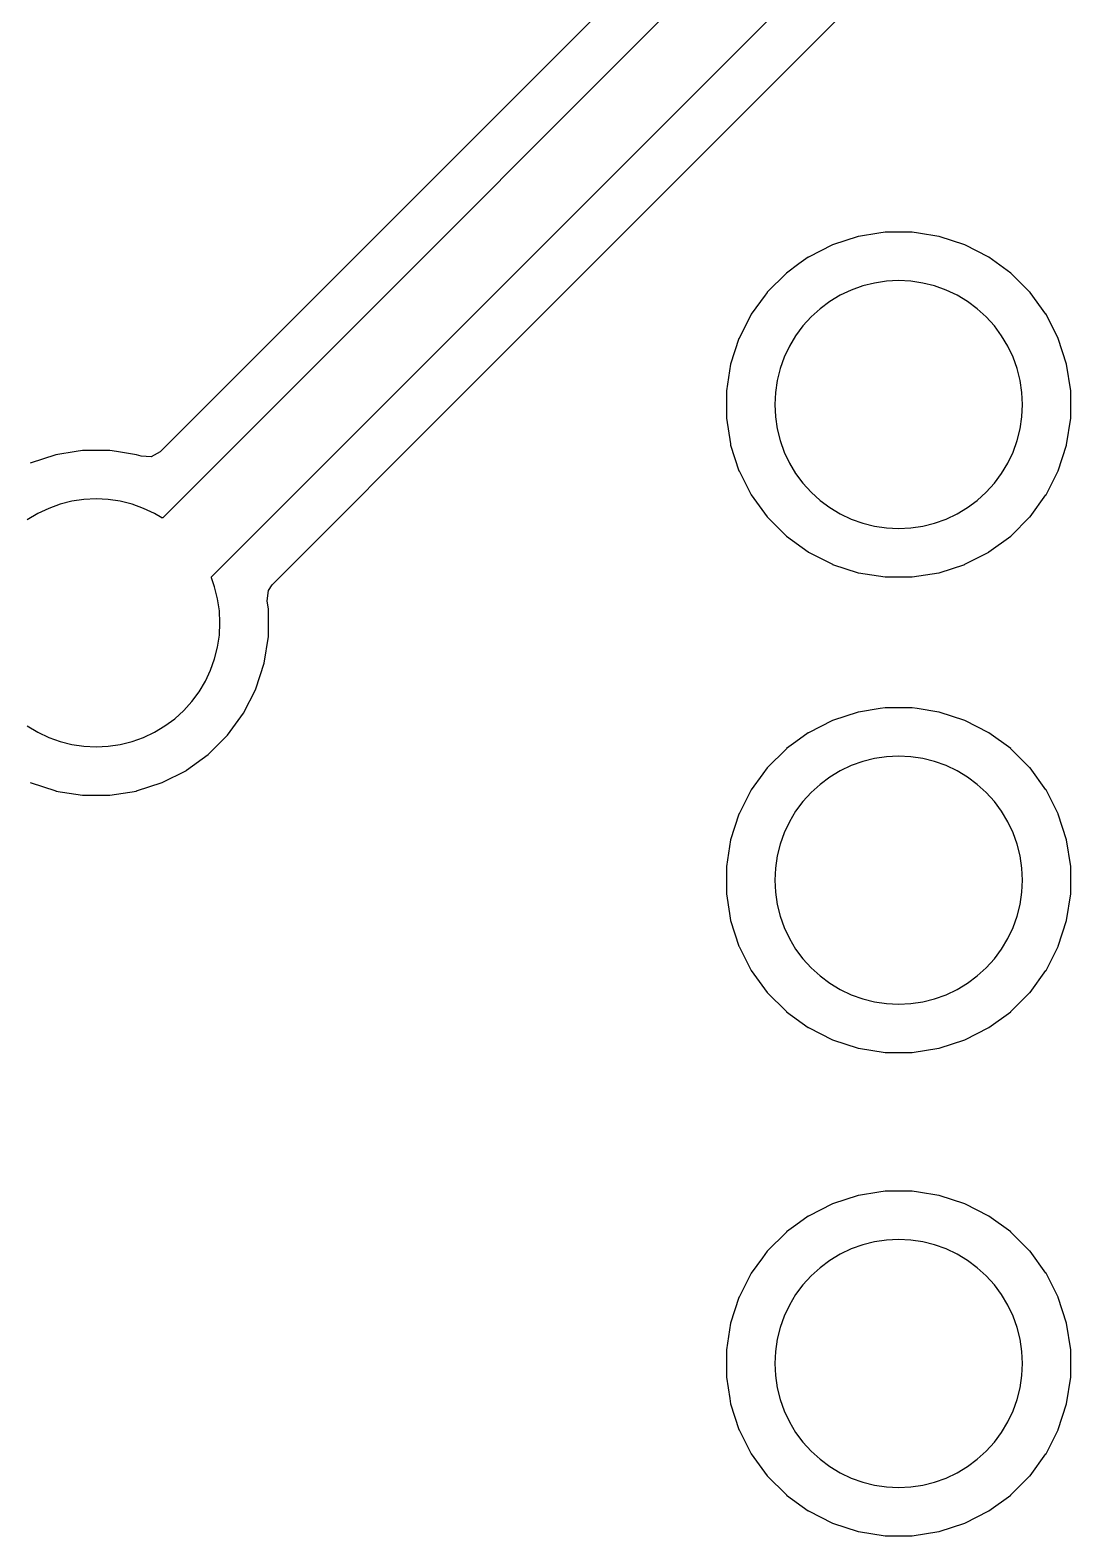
# Model space of a CAD drawing. Header units: metres. Extents: x 92.3 to 181.5, y -134.8 to -50.6.
# Drawn here: x 160.13 to 166.81, y -89.11 to -79.45 of the extents above; entities that cross this region are included whole.
import ezdxf

# ---------------------------------------------------------------- set-up
doc = ezdxf.new("R2010")
doc.units = ezdxf.units.M

msp = doc.modelspace()

# ---------------------------------------------------------------- linework, layer by layer
for points in [[(165.3121, -78.2412), (160.9774, -82.576), (160.9773, -82.5761), (160.9772, -82.5762), (160.9771, -82.5762), (160.977, -82.5763), (160.977, -82.5763), (160.9769, -82.5764), (160.9768, -82.5765), (160.9767, -82.5765), (160.9766, -82.5766), (160.9766, -82.5766), (160.9765, -82.5767), (160.9764, -82.5767), (160.9763, -82.5768), (160.9762, -82.5768), (160.9762, -82.5768), (160.9761, -82.5769), (160.976, -82.5769), (160.9759, -82.577), (160.9758, -82.577), (160.9758, -82.577), (160.9757, -82.5771), (160.9756, -82.5771), (160.9755, -82.5772), (160.9754, -82.5772), (160.9754, -82.5772), (160.9752, -82.5772), (160.9751, -82.5773), (160.975, -82.5773), (160.9749, -82.5773), (160.9749, -82.5773), (160.9748, -82.5774), (160.9747, -82.5774), (160.9745, -82.5774), (160.9744, -82.5774), (160.9744, -82.5774), (160.9743, -82.5774), (160.9742, -82.5774), (160.9741, -82.5774), (160.974, -82.5775), (160.974, -82.5775), (160.9738, -82.5775), (160.9737, -82.5775), (160.9736, -82.5774), (160.9735, -82.5774), (160.9735, -82.5774), (160.9734, -82.5774), (160.9732, -82.5774), (160.9731, -82.5774), (160.973, -82.5774), (160.973, -82.5774), (160.9729, -82.5774), (160.9728, -82.5773), (160.9727, -82.5773), (160.9726, -82.5773), (160.9726, -82.5773), (160.9724, -82.5773), (160.9723, -82.5772), (160.9722, -82.5772), (160.9721, -82.5771), (160.9721, -82.5771), (160.972, -82.5771), (160.9719, -82.5771), (160.9718, -82.577), (160.9717, -82.577), (160.9717, -82.577), (160.9716, -82.5769), (160.9715, -82.5769), (160.9713, -82.5768), (160.9712, -82.5767), (160.9248, -82.5489), (160.8542, -82.5155), (160.7808, -82.4892), (160.7051, -82.4703), (160.6279, -82.4588), (160.55, -82.455), (160.4721, -82.4588), (160.3949, -82.4703), (160.3192, -82.4892), (160.2458, -82.5155), (160.1752, -82.5489), (160.1083, -82.589)], [(164.8367, -78.2777), (160.9619, -82.1525), (160.9025, -82.1849), (160.8399, -82.1818), (160.8092, -82.1718), (160.8092, -82.1718), (160.8091, -82.1718), (160.809, -82.1718), (160.8089, -82.1717), (160.8089, -82.1717), (160.8088, -82.1717), (160.8087, -82.1717), (160.8086, -82.1717), (160.8085, -82.1717), (160.6816, -82.1516), (160.6374, -82.1446), (160.6373, -82.1445), (160.6372, -82.1445), (160.6371, -82.1445), (160.637, -82.1445), (160.637, -82.1445), (160.6369, -82.1445), (160.6368, -82.1445), (160.6367, -82.1445), (160.6366, -82.1445), (160.4634, -82.1445), (160.4633, -82.1445), (160.4632, -82.1445), (160.4631, -82.1445), (160.463, -82.1445), (160.463, -82.1445), (160.4629, -82.1445), (160.4628, -82.1445), (160.4627, -82.1445), (160.4626, -82.1446), (160.4229, -82.1508), (160.2915, -82.1717), (160.2914, -82.1717), (160.2913, -82.1717), (160.2912, -82.1717), (160.2911, -82.1717), (160.2911, -82.1717), (160.291, -82.1718), (160.2909, -82.1718), (160.2909, -82.1718), (160.2908, -82.1718), (160.126, -82.2254)], [(160.2458, -83.9845), (160.3192, -84.0108), (160.3949, -84.0297), (160.4721, -84.0412), (160.55, -84.045), (160.6279, -84.0412), (160.7051, -84.0297), (160.7808, -84.0108), (160.8542, -83.9845), (160.9248, -83.9511), (160.9917, -83.911), (161.0543, -83.8645), (161.1121, -83.8121), (161.1645, -83.7543), (161.211, -83.6917), (161.2511, -83.6248), (161.2845, -83.5542), (161.3108, -83.4808), (161.3297, -83.4051), (161.3412, -83.3279), (161.345, -83.25), (161.3412, -83.1721), (161.3297, -83.0949), (161.3108, -83.0192), (161.2899, -82.9608), (161.2898, -82.9607), (161.2898, -82.9606), (161.2898, -82.9605), (161.2897, -82.9604), (161.2897, -82.9604), (161.2897, -82.9603), (161.2897, -82.9602), (161.2897, -82.96), (161.2896, -82.9599), (161.2896, -82.9599), (161.2896, -82.9598), (161.2896, -82.9597), (161.2896, -82.9596), (161.2896, -82.9595), (161.2896, -82.9595), (161.2896, -82.9593), (161.2896, -82.9592), (161.2896, -82.9591), (161.2896, -82.959), (161.2896, -82.959), (161.2896, -82.9589), (161.2896, -82.9588), (161.2896, -82.9586), (161.2896, -82.9585), (161.2896, -82.9585), (161.2896, -82.9584), (161.2897, -82.9583), (161.2897, -82.9582), (161.2897, -82.9581), (161.2897, -82.9581), (161.2897, -82.9579), (161.2898, -82.9578), (161.2898, -82.9577), (161.2898, -82.9576), (161.2898, -82.9576), (161.2899, -82.9575), (161.2899, -82.9574), (161.2899, -82.9573), (161.29, -82.9572), (161.29, -82.9572), (161.29, -82.9571), (161.2901, -82.957), (161.2901, -82.9568), (161.2902, -82.9567), (161.2902, -82.9567), (161.2903, -82.9566), (161.2903, -82.9565), (161.2904, -82.9564), (161.2904, -82.9563), (161.2904, -82.9563), (161.2905, -82.9562), (161.2906, -82.9561), (161.2907, -82.9561), (161.2907, -82.956), (161.2907, -82.956), (161.2908, -82.9559), (161.2909, -82.9558), (161.291, -82.9557), (161.291, -82.9556), (165.8024, -78.4443)], [(160.126, -84.2746), (160.2908, -84.3282), (160.2908, -84.3282), (160.2909, -84.3282), (160.291, -84.3282), (160.2911, -84.3283), (160.2911, -84.3283), (160.2912, -84.3283), (160.2913, -84.3283), (160.2914, -84.3283), (160.2915, -84.3283), (160.4626, -84.3554), (160.4627, -84.3555), (160.4628, -84.3555), (160.4629, -84.3555), (160.463, -84.3555), (160.463, -84.3555), (160.4631, -84.3555), (160.4632, -84.3555), (160.4633, -84.3555), (160.4634, -84.3555), (160.6366, -84.3555), (160.6367, -84.3555), (160.6368, -84.3555), (160.6369, -84.3555), (160.637, -84.3555), (160.637, -84.3555), (160.6371, -84.3555), (160.6372, -84.3555), (160.6373, -84.3555), (160.6374, -84.3554), (160.8085, -84.3283), (160.8086, -84.3283), (160.8087, -84.3283), (160.8088, -84.3283), (160.8089, -84.3283), (160.8089, -84.3283), (160.809, -84.3282), (160.8091, -84.3282), (160.8092, -84.3282), (160.8092, -84.3282), (160.974, -84.2746), (160.9741, -84.2746), (160.9742, -84.2746), (160.9743, -84.2745), (160.9744, -84.2745), (160.9744, -84.2745), (160.9744, -84.2745), (160.9745, -84.2744), (160.9746, -84.2744), (160.9747, -84.2743), (161.1291, -84.1957), (161.1291, -84.1956), (161.1292, -84.1956), (161.1293, -84.1955), (161.1294, -84.1955), (161.1294, -84.1955), (161.1295, -84.1954), (161.1296, -84.1954), (161.1296, -84.1953), (161.1297, -84.1953), (161.2699, -84.0935), (161.2699, -84.0934), (161.27, -84.0933), (161.2701, -84.0933), (161.2702, -84.0932), (161.2702, -84.0932), (161.2702, -84.0932), (161.2703, -84.0931), (161.2704, -84.093), (161.2705, -84.0929), (161.3929, -83.9705), (161.393, -83.9704), (161.3931, -83.9703), (161.3932, -83.9702), (161.3932, -83.9702), (161.3932, -83.9702), (161.3933, -83.9701), (161.3933, -83.97), (161.3934, -83.9699), (161.3935, -83.9699), (161.4953, -83.8297), (161.4953, -83.8296), (161.4954, -83.8296), (161.4954, -83.8295), (161.4955, -83.8294), (161.4955, -83.8294), (161.4955, -83.8293), (161.4956, -83.8292), (161.4956, -83.8291), (161.4957, -83.8291), (161.5743, -83.6747), (161.5744, -83.6746), (161.5744, -83.6745), (161.5745, -83.6744), (161.5745, -83.6744), (161.5745, -83.6744), (161.5745, -83.6743), (161.5746, -83.6742), (161.5746, -83.6741), (161.5746, -83.674), (161.6282, -83.5092), (161.6282, -83.5092), (161.6282, -83.5091), (161.6282, -83.509), (161.6283, -83.5089), (161.6283, -83.5089), (161.6283, -83.5088), (161.6283, -83.5087), (161.6283, -83.5086), (161.6283, -83.5085), (161.6554, -83.3374), (161.6555, -83.3373), (161.6555, -83.3372), (161.6555, -83.3371), (161.6555, -83.337), (161.6555, -83.337), (161.6555, -83.3369), (161.6555, -83.3368), (161.6555, -83.3367), (161.6555, -83.3366), (161.6555, -83.1634), (161.6555, -83.1633), (161.6555, -83.1632), (161.6555, -83.1631), (161.6555, -83.163), (161.6555, -83.163), (161.6555, -83.1629), (161.6555, -83.1628), (161.6555, -83.1627), (161.6554, -83.1626), (161.6469, -83.1089), (161.6556, -83.0415), (161.6805, -83.0051), (162.9187, -81.7669), (165.9009, -78.7846)], [(164.5945, -81.7627), (164.5945, -81.7627), (164.5945, -81.7628), (164.5945, -81.7629), (164.5945, -81.763), (164.5945, -81.763), (164.5945, -81.7631), (164.5945, -81.7632), (164.5945, -81.7633), (164.5945, -81.7634), (164.5945, -81.9366), (164.5945, -81.9367), (164.5945, -81.9368), (164.5945, -81.9369), (164.5945, -81.937), (164.5945, -81.937), (164.5945, -81.9371), (164.5945, -81.9372), (164.5945, -81.9373), (164.5946, -81.9374), (164.6206, -82.1015), (164.6217, -82.1085), (164.6217, -82.1086), (164.6217, -82.1087), (164.6217, -82.1088), (164.6217, -82.1089), (164.6217, -82.1089), (164.6218, -82.109), (164.6218, -82.1091), (164.6218, -82.1092), (164.6218, -82.1092), (164.6754, -82.274), (164.6754, -82.2741), (164.6754, -82.2742), (164.6755, -82.2743), (164.6755, -82.2744), (164.6755, -82.2744), (164.6755, -82.2744), (164.6756, -82.2745), (164.6756, -82.2746), (164.6757, -82.2747), (164.7543, -82.4291), (164.7544, -82.4291), (164.7544, -82.4292), (164.7545, -82.4293), (164.7545, -82.4294), (164.7545, -82.4294), (164.7546, -82.4295), (164.7546, -82.4296), (164.7547, -82.4296), (164.7547, -82.4297), (164.8565, -82.5699), (164.8566, -82.5699), (164.8567, -82.57), (164.8567, -82.5701), (164.8568, -82.5702), (164.8568, -82.5702), (164.8568, -82.5702), (164.8569, -82.5703), (164.857, -82.5704), (164.8571, -82.5705), (164.9795, -82.6929), (164.9796, -82.693), (164.9797, -82.6931), (164.9798, -82.6932), (164.9798, -82.6932), (164.9798, -82.6932), (164.9799, -82.6933), (164.98, -82.6933), (164.9801, -82.6934), (164.9801, -82.6935), (165.1203, -82.7953), (165.1204, -82.7953), (165.1204, -82.7954), (165.1205, -82.7954), (165.1206, -82.7955), (165.1206, -82.7955), (165.1207, -82.7955), (165.1208, -82.7956), (165.1209, -82.7956), (165.1209, -82.7957), (165.2753, -82.8743), (165.2754, -82.8744), (165.2755, -82.8744), (165.2756, -82.8745), (165.2756, -82.8745), (165.2756, -82.8745), (165.2757, -82.8745), (165.2758, -82.8746), (165.2759, -82.8746), (165.276, -82.8746), (165.4408, -82.9282), (165.4408, -82.9282), (165.4409, -82.9282), (165.441, -82.9282), (165.4411, -82.9283), (165.4411, -82.9283), (165.4412, -82.9283), (165.4413, -82.9283), (165.4414, -82.9283), (165.4415, -82.9283), (165.6126, -82.9554), (165.6127, -82.9555), (165.6128, -82.9555), (165.6129, -82.9555), (165.613, -82.9555), (165.613, -82.9555), (165.6131, -82.9555), (165.6132, -82.9555), (165.6133, -82.9555), (165.6134, -82.9555), (165.7866, -82.9555), (165.7867, -82.9555), (165.7868, -82.9555), (165.7869, -82.9555), (165.787, -82.9555), (165.787, -82.9555), (165.7871, -82.9555), (165.7872, -82.9555), (165.7873, -82.9555), (165.7874, -82.9554), (165.9585, -82.9283), (165.9586, -82.9283), (165.9587, -82.9283), (165.9588, -82.9283), (165.9589, -82.9283), (165.9589, -82.9283), (165.959, -82.9282), (165.9591, -82.9282), (165.9592, -82.9282), (165.9592, -82.9282), (166.124, -82.8746), (166.1241, -82.8746), (166.1242, -82.8746), (166.1243, -82.8745), (166.1244, -82.8745), (166.1244, -82.8745), (166.1244, -82.8745), (166.1245, -82.8744), (166.1246, -82.8744), (166.1247, -82.8743), (166.2791, -82.7957), (166.2791, -82.7956), (166.2792, -82.7956), (166.2793, -82.7955), (166.2794, -82.7955), (166.2794, -82.7955), (166.2795, -82.7954), (166.2796, -82.7954), (166.2796, -82.7953), (166.2797, -82.7953), (166.4199, -82.6935), (166.4199, -82.6934), (166.42, -82.6933), (166.4201, -82.6933), (166.4202, -82.6932), (166.4202, -82.6932), (166.4202, -82.6932), (166.4203, -82.6931), (166.4204, -82.693), (166.4205, -82.6929), (166.5429, -82.5705), (166.543, -82.5704), (166.5431, -82.5703), (166.5432, -82.5702), (166.5432, -82.5702), (166.5432, -82.5702), (166.5433, -82.5701), (166.5433, -82.57), (166.5434, -82.5699), (166.5435, -82.5699), (166.6453, -82.4297), (166.6453, -82.4296), (166.6454, -82.4296), (166.6454, -82.4295), (166.6455, -82.4294), (166.6455, -82.4294), (166.6455, -82.4293), (166.6456, -82.4292), (166.6456, -82.4291), (166.6457, -82.4291), (166.7243, -82.2747), (166.7244, -82.2746), (166.7244, -82.2745), (166.7245, -82.2744), (166.7245, -82.2744), (166.7245, -82.2744), (166.7245, -82.2743), (166.7246, -82.2742), (166.7246, -82.2741), (166.7246, -82.274), (166.7782, -82.1092), (166.7782, -82.1092), (166.7782, -82.1091), (166.7782, -82.109), (166.7783, -82.1089), (166.7783, -82.1089), (166.7783, -82.1088), (166.7783, -82.1087), (166.7783, -82.1086), (166.7783, -82.1085), (166.8054, -81.9374), (166.8055, -81.9373), (166.8055, -81.9372), (166.8055, -81.9371), (166.8055, -81.937), (166.8055, -81.937), (166.8055, -81.9369), (166.8055, -81.9368), (166.8055, -81.9367), (166.8055, -81.9366), (166.8055, -81.7634), (166.8055, -81.7633), (166.8055, -81.7632), (166.8055, -81.7631), (166.8055, -81.763), (166.8055, -81.763), (166.8055, -81.7629), (166.8055, -81.7628), (166.8055, -81.7627), (166.8054, -81.7626), (166.7783, -81.5915), (166.7783, -81.5914), (166.7783, -81.5913), (166.7783, -81.5912), (166.7783, -81.5911), (166.7783, -81.5911), (166.7782, -81.591), (166.7782, -81.5909), (166.7782, -81.5908), (166.7782, -81.5908), (166.7246, -81.426), (166.7246, -81.4259), (166.7246, -81.4258), (166.7245, -81.4257), (166.7245, -81.4256), (166.7245, -81.4256), (166.7245, -81.4256), (166.7244, -81.4255), (166.7244, -81.4254), (166.7243, -81.4253), (166.6457, -81.2709), (166.6456, -81.2709), (166.6456, -81.2708), (166.6455, -81.2707), (166.6455, -81.2706), (166.6455, -81.2706), (166.6454, -81.2705), (166.6454, -81.2704), (166.6453, -81.2704), (166.6453, -81.2703), (166.5435, -81.1301), (166.5434, -81.1301), (166.5433, -81.13), (166.5433, -81.1299), (166.5432, -81.1298), (166.5432, -81.1298), (166.5432, -81.1298), (166.5431, -81.1297), (166.543, -81.1296), (166.5429, -81.1295), (166.4205, -81.0071), (166.4204, -81.007), (166.4203, -81.0069), (166.4202, -81.0068), (166.4202, -81.0068), (166.4202, -81.0068), (166.4201, -81.0067), (166.42, -81.0067), (166.4199, -81.0066), (166.4199, -81.0065), (166.2797, -80.9047), (166.2796, -80.9047), (166.2796, -80.9046), (166.2795, -80.9046), (166.2794, -80.9045), (166.2794, -80.9045), (166.2793, -80.9045), (166.2792, -80.9044), (166.2791, -80.9044), (166.2791, -80.9043), (166.1247, -80.8257), (166.1246, -80.8256), (166.1245, -80.8256), (166.1244, -80.8255), (166.1244, -80.8255), (166.1244, -80.8255), (166.1243, -80.8255), (166.1242, -80.8254), (166.1241, -80.8254), (166.124, -80.8254), (165.9592, -80.7718), (165.9591, -80.7718), (165.9591, -80.7718), (165.959, -80.7718), (165.9588, -80.7717), (165.9587, -80.7717), (165.9586, -80.7717), (165.9586, -80.7717), (165.9585, -80.7717), (165.9585, -80.7717), (165.9585, -80.7717), (165.8271, -80.7508), (165.7874, -80.7446), (165.7873, -80.7445), (165.7872, -80.7445), (165.7871, -80.7445), (165.787, -80.7445), (165.787, -80.7445), (165.7869, -80.7445), (165.7868, -80.7445), (165.7867, -80.7445), (165.7866, -80.7445), (165.6134, -80.7445), (165.6133, -80.7445), (165.6132, -80.7445), (165.6131, -80.7445), (165.613, -80.7445), (165.613, -80.7445), (165.6129, -80.7445), (165.6128, -80.7445), (165.6127, -80.7445), (165.6126, -80.7446), (165.5729, -80.7508), (165.4415, -80.7717), (165.4414, -80.7717), (165.4413, -80.7717), (165.4412, -80.7717), (165.4411, -80.7717), (165.4411, -80.7717), (165.441, -80.7718), (165.4409, -80.7718), (165.4409, -80.7718), (165.4408, -80.7718), (165.276, -80.8254), (165.2759, -80.8254), (165.2758, -80.8254), (165.2757, -80.8255), (165.2756, -80.8255), (165.2756, -80.8255), (165.2755, -80.8255), (165.2755, -80.8256), (165.2754, -80.8256), (165.2753, -80.8257), (165.1209, -80.9043), (165.1209, -80.9044), (165.1208, -80.9044), (165.1207, -80.9045), (165.1206, -80.9045), (165.1206, -80.9045), (165.1205, -80.9046), (165.1204, -80.9046), (165.1204, -80.9047), (165.1203, -80.9047), (165.0605, -80.9482), (164.9801, -81.0065), (164.9801, -81.0066), (164.98, -81.0066), (164.9799, -81.0067), (164.9799, -81.0067), (164.9798, -81.0068), (164.9797, -81.0069), (164.9796, -81.007), (164.9795, -81.0071), (164.8571, -81.1295), (164.857, -81.1296), (164.8569, -81.1297), (164.8568, -81.1298), (164.8567, -81.1299), (164.8567, -81.1299), (164.8566, -81.13), (164.8566, -81.1301), (164.8565, -81.1301), (164.8565, -81.1301), (164.8439, -81.1476), (164.7547, -81.2703), (164.7547, -81.2704), (164.7546, -81.2704), (164.7546, -81.2705), (164.7545, -81.2706), (164.7545, -81.2706), (164.7545, -81.2707), (164.7544, -81.2708), (164.7544, -81.2709), (164.7543, -81.2709), (164.6757, -81.4253), (164.6756, -81.4254), (164.6756, -81.4255), (164.6755, -81.4255), (164.6755, -81.4256), (164.6755, -81.4256), (164.6755, -81.4257), (164.6754, -81.4258), (164.6754, -81.4259), (164.6754, -81.426), (164.6218, -81.5908), (164.6218, -81.5909), (164.6218, -81.5909), (164.6218, -81.591), (164.6217, -81.5911), (164.6217, -81.5911), (164.6217, -81.5912), (164.6217, -81.5913), (164.6217, -81.5914), (164.6217, -81.5915), (164.5946, -81.7626), (164.5945, -81.7627)], [(165.3958, -82.5845), (165.4692, -82.6108), (165.5449, -82.6297), (165.6221, -82.6412), (165.7, -82.645), (165.7779, -82.6412), (165.8551, -82.6297), (165.9308, -82.6108), (166.0042, -82.5845), (166.0748, -82.5511), (166.1417, -82.511), (166.2043, -82.4645), (166.2621, -82.4121), (166.3145, -82.3543), (166.361, -82.2917), (166.4011, -82.2248), (166.4345, -82.1542), (166.4608, -82.0808), (166.4797, -82.0051), (166.4912, -81.9279), (166.495, -81.85), (166.4912, -81.7721), (166.4797, -81.6949), (166.4608, -81.6192), (166.4345, -81.5458), (166.4011, -81.4752), (166.361, -81.4083), (166.3145, -81.3457), (166.2621, -81.2879), (166.2043, -81.2355), (166.1417, -81.189), (166.0748, -81.1489), (166.0042, -81.1155), (165.9308, -81.0892), (165.8551, -81.0703), (165.7779, -81.0588), (165.7, -81.055), (165.6221, -81.0588), (165.5449, -81.0703), (165.4692, -81.0892), (165.3958, -81.1155), (165.3252, -81.1489), (165.2583, -81.189), (165.1957, -81.2355), (165.1379, -81.2879), (165.0855, -81.3457), (165.039, -81.4083), (164.9989, -81.4752), (164.9655, -81.5458), (164.9392, -81.6192), (164.9203, -81.6949), (164.9088, -81.7721), (164.905, -81.85), (164.9088, -81.9279), (164.9203, -82.0051), (164.9392, -82.0808), (164.9655, -82.1542), (164.9989, -82.2248), (165.039, -82.2917), (165.0855, -82.3543), (165.1379, -82.4121), (165.1957, -82.4645), (165.2583, -82.511), (165.3252, -82.5511), (165.3958, -82.5845)], [(164.5945, -84.8127), (164.5945, -84.8127), (164.5945, -84.8128), (164.5945, -84.8129), (164.5945, -84.813), (164.5945, -84.813), (164.5945, -84.8131), (164.5945, -84.8132), (164.5945, -84.8133), (164.5945, -84.8134), (164.5945, -84.9866), (164.5945, -84.9867), (164.5945, -84.9868), (164.5945, -84.9869), (164.5945, -84.987), (164.5945, -84.987), (164.5945, -84.9871), (164.5945, -84.9872), (164.5945, -84.9873), (164.5946, -84.9874), (164.6146, -85.1142), (164.6217, -85.1585), (164.6217, -85.1586), (164.6217, -85.1587), (164.6217, -85.1588), (164.6217, -85.1589), (164.6217, -85.1589), (164.6218, -85.159), (164.6218, -85.1591), (164.6218, -85.1592), (164.6218, -85.1592), (164.6754, -85.324), (164.6754, -85.3241), (164.6754, -85.3242), (164.6755, -85.3243), (164.6755, -85.3244), (164.6755, -85.3244), (164.6755, -85.3244), (164.6756, -85.3245), (164.6756, -85.3246), (164.6757, -85.3247), (164.7543, -85.4791), (164.7544, -85.4791), (164.7544, -85.4792), (164.7545, -85.4793), (164.7545, -85.4794), (164.7545, -85.4794), (164.7546, -85.4795), (164.7546, -85.4796), (164.7547, -85.4796), (164.7547, -85.4797), (164.8565, -85.6199), (164.8566, -85.6199), (164.8567, -85.62), (164.8567, -85.6201), (164.8568, -85.6202), (164.8568, -85.6202), (164.8568, -85.6202), (164.8569, -85.6203), (164.857, -85.6204), (164.8571, -85.6205), (164.9795, -85.7429), (164.9796, -85.743), (164.9797, -85.7431), (164.9798, -85.7432), (164.9798, -85.7432), (164.9798, -85.7432), (164.9799, -85.7433), (164.98, -85.7433), (164.9801, -85.7434), (164.9801, -85.7435), (165.1203, -85.8453), (165.1204, -85.8453), (165.1204, -85.8454), (165.1205, -85.8454), (165.1206, -85.8455), (165.1206, -85.8455), (165.1207, -85.8455), (165.1208, -85.8456), (165.1209, -85.8456), (165.1209, -85.8457), (165.2753, -85.9243), (165.2754, -85.9244), (165.2755, -85.9244), (165.2756, -85.9245), (165.2756, -85.9245), (165.2756, -85.9245), (165.2757, -85.9245), (165.2758, -85.9246), (165.2759, -85.9246), (165.276, -85.9246), (165.4408, -85.9782), (165.4408, -85.9782), (165.4409, -85.9782), (165.441, -85.9782), (165.4411, -85.9783), (165.4411, -85.9783), (165.4412, -85.9783), (165.4413, -85.9783), (165.4414, -85.9783), (165.4415, -85.9783), (165.6126, -86.0054), (165.6127, -86.0055), (165.6128, -86.0055), (165.6129, -86.0055), (165.613, -86.0055), (165.613, -86.0055), (165.6131, -86.0055), (165.6132, -86.0055), (165.6133, -86.0055), (165.6134, -86.0055), (165.7866, -86.0055), (165.7867, -86.0055), (165.7868, -86.0055), (165.7869, -86.0055), (165.787, -86.0055), (165.787, -86.0055), (165.7871, -86.0055), (165.7872, -86.0055), (165.7873, -86.0055), (165.7874, -86.0054), (165.9585, -85.9783), (165.9586, -85.9783), (165.9587, -85.9783), (165.9588, -85.9783), (165.9589, -85.9783), (165.9589, -85.9783), (165.959, -85.9782), (165.9591, -85.9782), (165.9592, -85.9782), (165.9592, -85.9782), (166.124, -85.9246), (166.1241, -85.9246), (166.1242, -85.9246), (166.1243, -85.9245), (166.1244, -85.9245), (166.1244, -85.9245), (166.1244, -85.9245), (166.1245, -85.9244), (166.1246, -85.9244), (166.1247, -85.9243), (166.2791, -85.8457), (166.2791, -85.8456), (166.2792, -85.8456), (166.2793, -85.8455), (166.2794, -85.8455), (166.2794, -85.8455), (166.2795, -85.8454), (166.2796, -85.8454), (166.2796, -85.8453), (166.2797, -85.8453), (166.4199, -85.7435), (166.4199, -85.7434), (166.42, -85.7433), (166.4201, -85.7433), (166.4202, -85.7432), (166.4202, -85.7432), (166.4202, -85.7432), (166.4203, -85.7431), (166.4204, -85.743), (166.4205, -85.7429), (166.5429, -85.6205), (166.543, -85.6204), (166.5431, -85.6203), (166.5432, -85.6202), (166.5432, -85.6202), (166.5432, -85.6202), (166.5433, -85.6201), (166.5433, -85.62), (166.5434, -85.6199), (166.5435, -85.6199), (166.6453, -85.4797), (166.6453, -85.4796), (166.6454, -85.4796), (166.6454, -85.4795), (166.6455, -85.4794), (166.6455, -85.4794), (166.6455, -85.4793), (166.6456, -85.4792), (166.6456, -85.4791), (166.6457, -85.4791), (166.7243, -85.3247), (166.7244, -85.3246), (166.7244, -85.3245), (166.7245, -85.3244), (166.7245, -85.3244), (166.7245, -85.3244), (166.7245, -85.3243), (166.7246, -85.3242), (166.7246, -85.3241), (166.7246, -85.324), (166.7782, -85.1592), (166.7782, -85.1592), (166.7782, -85.1591), (166.7782, -85.159), (166.7783, -85.1589), (166.7783, -85.1589), (166.7783, -85.1588), (166.7783, -85.1587), (166.7783, -85.1586), (166.7783, -85.1585), (166.8054, -84.9874), (166.8055, -84.9873), (166.8055, -84.9872), (166.8055, -84.9871), (166.8055, -84.987), (166.8055, -84.987), (166.8055, -84.9869), (166.8055, -84.9868), (166.8055, -84.9867), (166.8055, -84.9866), (166.8055, -84.8134), (166.8055, -84.8133), (166.8055, -84.8132), (166.8055, -84.8131), (166.8055, -84.813), (166.8055, -84.813), (166.8055, -84.8129), (166.8055, -84.8128), (166.8055, -84.8127), (166.8054, -84.8126), (166.7783, -84.6415), (166.7783, -84.6414), (166.7783, -84.6413), (166.7783, -84.6412), (166.7783, -84.6411), (166.7783, -84.6411), (166.7782, -84.641), (166.7782, -84.6409), (166.7782, -84.6408), (166.7782, -84.6408), (166.7246, -84.476), (166.7246, -84.4759), (166.7246, -84.4758), (166.7245, -84.4757), (166.7245, -84.4756), (166.7245, -84.4756), (166.7245, -84.4756), (166.7244, -84.4755), (166.7244, -84.4754), (166.7243, -84.4753), (166.6457, -84.3209), (166.6456, -84.3209), (166.6456, -84.3208), (166.6455, -84.3207), (166.6455, -84.3206), (166.6455, -84.3206), (166.6454, -84.3205), (166.6454, -84.3204), (166.6453, -84.3204), (166.6453, -84.3203), (166.5435, -84.1801), (166.5434, -84.1801), (166.5433, -84.18), (166.5433, -84.1799), (166.5432, -84.1798), (166.5432, -84.1798), (166.5432, -84.1798), (166.5431, -84.1797), (166.543, -84.1796), (166.5429, -84.1795), (166.4205, -84.0571), (166.4204, -84.057), (166.4203, -84.0569), (166.4202, -84.0568), (166.4202, -84.0568), (166.4202, -84.0568), (166.4201, -84.0567), (166.42, -84.0567), (166.4199, -84.0566), (166.4199, -84.0565), (166.2797, -83.9547), (166.2796, -83.9547), (166.2796, -83.9546), (166.2795, -83.9546), (166.2794, -83.9545), (166.2794, -83.9545), (166.2793, -83.9545), (166.2792, -83.9544), (166.2791, -83.9544), (166.2791, -83.9543), (166.1247, -83.8757), (166.1246, -83.8756), (166.1245, -83.8756), (166.1244, -83.8755), (166.1244, -83.8755), (166.1244, -83.8755), (166.1243, -83.8755), (166.1242, -83.8754), (166.1241, -83.8754), (166.124, -83.8754), (165.9592, -83.8218), (165.9591, -83.8218), (165.9591, -83.8218), (165.959, -83.8218), (165.9588, -83.8217), (165.9587, -83.8217), (165.9586, -83.8217), (165.9586, -83.8217), (165.9585, -83.8217), (165.9585, -83.8217), (165.9585, -83.8217), (165.8191, -83.7996), (165.7874, -83.7946), (165.7873, -83.7945), (165.7872, -83.7945), (165.7871, -83.7945), (165.787, -83.7945), (165.787, -83.7945), (165.7869, -83.7945), (165.7868, -83.7945), (165.7867, -83.7945), (165.7866, -83.7945), (165.6134, -83.7945), (165.6133, -83.7945), (165.6132, -83.7945), (165.6131, -83.7945), (165.613, -83.7945), (165.613, -83.7945), (165.6129, -83.7945), (165.6128, -83.7945), (165.6127, -83.7945), (165.6126, -83.7946), (165.5809, -83.7996), (165.4415, -83.8217), (165.4414, -83.8217), (165.4413, -83.8217), (165.4412, -83.8217), (165.4411, -83.8217), (165.4411, -83.8217), (165.441, -83.8218), (165.4409, -83.8218), (165.4409, -83.8218), (165.4408, -83.8218), (165.276, -83.8754), (165.2759, -83.8754), (165.2758, -83.8754), (165.2757, -83.8755), (165.2756, -83.8755), (165.2756, -83.8755), (165.2755, -83.8755), (165.2755, -83.8756), (165.2754, -83.8756), (165.2753, -83.8757), (165.1209, -83.9543), (165.1209, -83.9544), (165.1208, -83.9544), (165.1207, -83.9545), (165.1206, -83.9545), (165.1206, -83.9545), (165.1205, -83.9546), (165.1204, -83.9546), (165.1204, -83.9547), (165.1203, -83.9547), (165.0403, -84.0128), (164.9801, -84.0565), (164.9801, -84.0566), (164.98, -84.0566), (164.9799, -84.0567), (164.9799, -84.0567), (164.9798, -84.0568), (164.9797, -84.0569), (164.9796, -84.057), (164.9795, -84.0571), (164.8571, -84.1795), (164.857, -84.1796), (164.8569, -84.1797), (164.8568, -84.1798), (164.8567, -84.1799), (164.8567, -84.1799), (164.8566, -84.18), (164.8566, -84.1801), (164.8565, -84.1801), (164.8565, -84.1801), (164.8288, -84.2183), (164.7547, -84.3203), (164.7547, -84.3204), (164.7546, -84.3204), (164.7546, -84.3205), (164.7545, -84.3206), (164.7545, -84.3206), (164.7545, -84.3207), (164.7544, -84.3208), (164.7544, -84.3209), (164.7543, -84.3209), (164.6757, -84.4753), (164.6756, -84.4754), (164.6756, -84.4755), (164.6755, -84.4755), (164.6755, -84.4756), (164.6755, -84.4756), (164.6755, -84.4757), (164.6754, -84.4758), (164.6754, -84.4759), (164.6754, -84.476), (164.6218, -84.6408), (164.6218, -84.6409), (164.6218, -84.6409), (164.6218, -84.641), (164.6217, -84.6411), (164.6217, -84.6411), (164.6217, -84.6412), (164.6217, -84.6413), (164.6217, -84.6414), (164.6217, -84.6415), (164.5946, -84.8126), (164.5945, -84.8127)], [(160.1083, -83.911), (160.1752, -83.9511), (160.2458, -83.9845)], [(165.3958, -85.6345), (165.4692, -85.6608), (165.5449, -85.6797), (165.6221, -85.6912), (165.7, -85.695), (165.7779, -85.6912), (165.8551, -85.6797), (165.9308, -85.6608), (166.0042, -85.6345), (166.0748, -85.6011), (166.1417, -85.561), (166.2043, -85.5145), (166.2621, -85.4621), (166.3145, -85.4043), (166.361, -85.3417), (166.4011, -85.2748), (166.4345, -85.2042), (166.4608, -85.1308), (166.4797, -85.0551), (166.4912, -84.9779), (166.495, -84.9), (166.4912, -84.8221), (166.4797, -84.7449), (166.4608, -84.6692), (166.4345, -84.5958), (166.4011, -84.5252), (166.361, -84.4583), (166.3145, -84.3957), (166.2621, -84.3379), (166.2043, -84.2855), (166.1417, -84.239), (166.0748, -84.1989), (166.0042, -84.1655), (165.9308, -84.1392), (165.8551, -84.1203), (165.7779, -84.1088), (165.7, -84.105), (165.6221, -84.1088), (165.5449, -84.1203), (165.4692, -84.1392), (165.3958, -84.1655), (165.3252, -84.1989), (165.2583, -84.239), (165.1957, -84.2855), (165.1379, -84.3379), (165.0855, -84.3957), (165.039, -84.4583), (164.9989, -84.5252), (164.9655, -84.5958), (164.9392, -84.6692), (164.9203, -84.7449), (164.9088, -84.8221), (164.905, -84.9), (164.9088, -84.9779), (164.9203, -85.0551), (164.9392, -85.1308), (164.9655, -85.2042), (164.9989, -85.2748), (165.039, -85.3417), (165.0855, -85.4043), (165.1379, -85.4621), (165.1957, -85.5145), (165.2583, -85.561), (165.3252, -85.6011), (165.3958, -85.6345)], [(164.5945, -87.9127), (164.5945, -87.9127), (164.5945, -87.9128), (164.5945, -87.9129), (164.5945, -87.913), (164.5945, -87.913), (164.5945, -87.9131), (164.5945, -87.9132), (164.5945, -87.9133), (164.5945, -87.9134), (164.5945, -88.0866), (164.5945, -88.0867), (164.5945, -88.0868), (164.5945, -88.0869), (164.5945, -88.087), (164.5945, -88.087), (164.5945, -88.0871), (164.5945, -88.0872), (164.5945, -88.0873), (164.5946, -88.0874), (164.6164, -88.225), (164.6217, -88.2585), (164.6217, -88.2586), (164.6217, -88.2587), (164.6217, -88.2588), (164.6217, -88.2589), (164.6217, -88.2589), (164.6218, -88.259), (164.6218, -88.2591), (164.6218, -88.2592), (164.6218, -88.2592), (164.6754, -88.424), (164.6754, -88.4241), (164.6754, -88.4242), (164.6755, -88.4243), (164.6755, -88.4244), (164.6755, -88.4244), (164.6755, -88.4244), (164.6756, -88.4245), (164.6756, -88.4246), (164.6757, -88.4247), (164.7543, -88.5791), (164.7544, -88.5791), (164.7544, -88.5792), (164.7545, -88.5793), (164.7545, -88.5794), (164.7545, -88.5794), (164.7546, -88.5795), (164.7546, -88.5796), (164.7547, -88.5796), (164.7547, -88.5797), (164.8565, -88.7199), (164.8566, -88.7199), (164.8567, -88.72), (164.8567, -88.7201), (164.8568, -88.7202), (164.8568, -88.7202), (164.8568, -88.7202), (164.8569, -88.7203), (164.857, -88.7204), (164.8571, -88.7205), (164.9795, -88.8429), (164.9796, -88.843), (164.9797, -88.8431), (164.9798, -88.8432), (164.9798, -88.8432), (164.9798, -88.8432), (164.9799, -88.8433), (164.98, -88.8433), (164.9801, -88.8434), (164.9801, -88.8435), (165.1203, -88.9453), (165.1204, -88.9453), (165.1204, -88.9454), (165.1205, -88.9454), (165.1206, -88.9455), (165.1206, -88.9455), (165.1207, -88.9455), (165.1208, -88.9456), (165.1209, -88.9456), (165.1209, -88.9457), (165.2753, -89.0243), (165.2754, -89.0244), (165.2755, -89.0244), (165.2756, -89.0245), (165.2756, -89.0245), (165.2756, -89.0245), (165.2757, -89.0245), (165.2758, -89.0246), (165.2759, -89.0246), (165.276, -89.0246), (165.4408, -89.0782), (165.4408, -89.0782), (165.4409, -89.0782), (165.441, -89.0782), (165.4411, -89.0783), (165.4411, -89.0783), (165.4412, -89.0783), (165.4413, -89.0783), (165.4414, -89.0783), (165.4415, -89.0783), (165.6126, -89.1054), (165.6127, -89.1055), (165.6128, -89.1055), (165.6129, -89.1055), (165.613, -89.1055), (165.613, -89.1055), (165.6131, -89.1055), (165.6132, -89.1055), (165.6133, -89.1055), (165.6134, -89.1055), (165.7866, -89.1055), (165.7867, -89.1055), (165.7868, -89.1055), (165.7869, -89.1055), (165.787, -89.1055), (165.787, -89.1055), (165.7871, -89.1055), (165.7872, -89.1055), (165.7873, -89.1055), (165.7874, -89.1054), (165.9585, -89.0783), (165.9586, -89.0783), (165.9587, -89.0783), (165.9588, -89.0783), (165.9589, -89.0783), (165.9589, -89.0783), (165.959, -89.0782), (165.9591, -89.0782), (165.9592, -89.0782), (165.9592, -89.0782), (166.124, -89.0246), (166.1241, -89.0246), (166.1242, -89.0246), (166.1243, -89.0245), (166.1244, -89.0245), (166.1244, -89.0245), (166.1244, -89.0245), (166.1245, -89.0244), (166.1246, -89.0244), (166.1247, -89.0243), (166.2791, -88.9457), (166.2791, -88.9456), (166.2792, -88.9456), (166.2793, -88.9455), (166.2794, -88.9455), (166.2794, -88.9455), (166.2795, -88.9454), (166.2796, -88.9454), (166.2796, -88.9453), (166.2797, -88.9453), (166.4199, -88.8435), (166.4199, -88.8434), (166.42, -88.8433), (166.4201, -88.8433), (166.4202, -88.8432), (166.4202, -88.8432), (166.4202, -88.8432), (166.4203, -88.8431), (166.4204, -88.843), (166.4205, -88.8429), (166.5429, -88.7205), (166.543, -88.7204), (166.5431, -88.7203), (166.5432, -88.7202), (166.5432, -88.7202), (166.5432, -88.7202), (166.5433, -88.7201), (166.5433, -88.72), (166.5434, -88.7199), (166.5435, -88.7199), (166.6453, -88.5797), (166.6453, -88.5796), (166.6454, -88.5796), (166.6454, -88.5795), (166.6455, -88.5794), (166.6455, -88.5794), (166.6455, -88.5793), (166.6456, -88.5792), (166.6456, -88.5791), (166.6457, -88.5791), (166.7243, -88.4247), (166.7244, -88.4246), (166.7244, -88.4245), (166.7245, -88.4244), (166.7245, -88.4244), (166.7245, -88.4244), (166.7245, -88.4243), (166.7246, -88.4242), (166.7246, -88.4241), (166.7246, -88.424), (166.7782, -88.2592), (166.7782, -88.2592), (166.7782, -88.2591), (166.7782, -88.259), (166.7783, -88.2589), (166.7783, -88.2589), (166.7783, -88.2588), (166.7783, -88.2587), (166.7783, -88.2586), (166.7783, -88.2585), (166.8054, -88.0874), (166.8055, -88.0873), (166.8055, -88.0872), (166.8055, -88.0871), (166.8055, -88.087), (166.8055, -88.087), (166.8055, -88.0869), (166.8055, -88.0868), (166.8055, -88.0867), (166.8055, -88.0866), (166.8055, -87.9134), (166.8055, -87.9133), (166.8055, -87.9132), (166.8055, -87.9131), (166.8055, -87.913), (166.8055, -87.913), (166.8055, -87.9129), (166.8055, -87.9128), (166.8055, -87.9127), (166.8054, -87.9126), (166.7783, -87.7415), (166.7783, -87.7414), (166.7783, -87.7413), (166.7783, -87.7412), (166.7783, -87.7411), (166.7783, -87.7411), (166.7782, -87.741), (166.7782, -87.7409), (166.7782, -87.7408), (166.7782, -87.7408), (166.7246, -87.576), (166.7246, -87.5759), (166.7246, -87.5758), (166.7245, -87.5757), (166.7245, -87.5756), (166.7245, -87.5756), (166.7245, -87.5756), (166.7244, -87.5755), (166.7244, -87.5754), (166.7243, -87.5753), (166.6457, -87.4209), (166.6456, -87.4209), (166.6456, -87.4208), (166.6455, -87.4207), (166.6455, -87.4206), (166.6455, -87.4206), (166.6454, -87.4205), (166.6454, -87.4204), (166.6453, -87.4204), (166.6453, -87.4203), (166.5435, -87.2801), (166.5434, -87.2801), (166.5433, -87.28), (166.5433, -87.2799), (166.5432, -87.2798), (166.5432, -87.2798), (166.5432, -87.2798), (166.5431, -87.2797), (166.543, -87.2796), (166.5429, -87.2795), (166.4205, -87.1571), (166.4204, -87.157), (166.4203, -87.1569), (166.4202, -87.1568), (166.4202, -87.1568), (166.4202, -87.1568), (166.4201, -87.1567), (166.42, -87.1567), (166.4199, -87.1566), (166.4199, -87.1565), (166.2797, -87.0547), (166.2796, -87.0547), (166.2796, -87.0546), (166.2795, -87.0546), (166.2794, -87.0545), (166.2794, -87.0545), (166.2793, -87.0545), (166.2792, -87.0544), (166.2791, -87.0544), (166.2791, -87.0543), (166.1247, -86.9757), (166.1246, -86.9756), (166.1245, -86.9756), (166.1244, -86.9755), (166.1244, -86.9755), (166.1244, -86.9755), (166.1243, -86.9755), (166.1242, -86.9754), (166.1241, -86.9754), (166.124, -86.9754), (165.9592, -86.9218), (165.9591, -86.9218), (165.9591, -86.9218), (165.959, -86.9218), (165.9588, -86.9217), (165.9587, -86.9217), (165.9586, -86.9217), (165.9586, -86.9217), (165.9585, -86.9217), (165.9585, -86.9217), (165.9585, -86.9217), (165.8271, -86.9008), (165.7874, -86.8946), (165.7873, -86.8945), (165.7872, -86.8945), (165.7871, -86.8945), (165.787, -86.8945), (165.787, -86.8945), (165.7869, -86.8945), (165.7868, -86.8945), (165.7867, -86.8945), (165.7866, -86.8945), (165.6134, -86.8945), (165.6133, -86.8945), (165.6132, -86.8945), (165.6131, -86.8945), (165.613, -86.8945), (165.613, -86.8945), (165.6129, -86.8945), (165.6128, -86.8945), (165.6127, -86.8945), (165.6126, -86.8946), (165.5729, -86.9008), (165.4415, -86.9217), (165.4414, -86.9217), (165.4413, -86.9217), (165.4412, -86.9217), (165.4411, -86.9217), (165.4411, -86.9217), (165.441, -86.9218), (165.4409, -86.9218), (165.4409, -86.9218), (165.4408, -86.9218), (165.276, -86.9754), (165.2759, -86.9754), (165.2758, -86.9754), (165.2757, -86.9755), (165.2756, -86.9755), (165.2756, -86.9755), (165.2755, -86.9755), (165.2755, -86.9756), (165.2754, -86.9756), (165.2753, -86.9757), (165.1209, -87.0543), (165.1209, -87.0544), (165.1208, -87.0544), (165.1207, -87.0545), (165.1206, -87.0545), (165.1206, -87.0545), (165.1205, -87.0546), (165.1204, -87.0546), (165.1204, -87.0547), (165.1203, -87.0547), (165.0403, -87.1128), (164.9801, -87.1565), (164.9801, -87.1566), (164.98, -87.1566), (164.9799, -87.1567), (164.9799, -87.1567), (164.9798, -87.1568), (164.9797, -87.1569), (164.9796, -87.157), (164.9795, -87.1571), (164.8571, -87.2795), (164.857, -87.2796), (164.8569, -87.2797), (164.8568, -87.2798), (164.8567, -87.2799), (164.8567, -87.2799), (164.8566, -87.28), (164.8566, -87.2801), (164.8565, -87.2801), (164.8565, -87.2801), (164.8256, -87.3227), (164.7547, -87.4203), (164.7547, -87.4204), (164.7546, -87.4204), (164.7546, -87.4205), (164.7545, -87.4206), (164.7545, -87.4206), (164.7545, -87.4207), (164.7544, -87.4208), (164.7544, -87.4209), (164.7543, -87.4209), (164.6757, -87.5753), (164.6756, -87.5754), (164.6756, -87.5755), (164.6755, -87.5755), (164.6755, -87.5756), (164.6755, -87.5756), (164.6755, -87.5757), (164.6754, -87.5758), (164.6754, -87.5759), (164.6754, -87.576), (164.6218, -87.7408), (164.6218, -87.7409), (164.6218, -87.7409), (164.6218, -87.741), (164.6217, -87.7411), (164.6217, -87.7411), (164.6217, -87.7412), (164.6217, -87.7413), (164.6217, -87.7414), (164.6217, -87.7415), (164.5946, -87.9126), (164.5945, -87.9127)], [(165.3958, -88.7345), (165.4692, -88.7608), (165.5449, -88.7797), (165.6221, -88.7912), (165.7, -88.795), (165.7779, -88.7912), (165.8551, -88.7797), (165.9308, -88.7608), (166.0042, -88.7345), (166.0748, -88.7011), (166.1417, -88.661), (166.2043, -88.6145), (166.2621, -88.5621), (166.3145, -88.5043), (166.361, -88.4417), (166.4011, -88.3748), (166.4345, -88.3042), (166.4608, -88.2308), (166.4797, -88.1551), (166.4912, -88.0779), (166.495, -88), (166.4912, -87.9221), (166.4797, -87.8449), (166.4608, -87.7692), (166.4345, -87.6958), (166.4011, -87.6252), (166.361, -87.5583), (166.3145, -87.4957), (166.2621, -87.4379), (166.2043, -87.3855), (166.1417, -87.339), (166.0748, -87.2989), (166.0042, -87.2655), (165.9308, -87.2392), (165.8551, -87.2203), (165.7779, -87.2088), (165.7, -87.205), (165.6221, -87.2088), (165.5449, -87.2203), (165.4692, -87.2392), (165.3958, -87.2655), (165.3252, -87.2989), (165.2583, -87.339), (165.1957, -87.3855), (165.1379, -87.4379), (165.0855, -87.4957), (165.039, -87.5583), (164.9989, -87.6252), (164.9655, -87.6958), (164.9392, -87.7692), (164.9203, -87.8449), (164.9088, -87.9221), (164.905, -88), (164.9088, -88.0779), (164.9203, -88.1551), (164.9392, -88.2308), (164.9655, -88.3042), (164.9989, -88.3748), (165.039, -88.4417), (165.0855, -88.5043), (165.1379, -88.5621), (165.1957, -88.6145), (165.2583, -88.661), (165.3252, -88.7011), (165.3958, -88.7345)]]:
    msp.add_lwpolyline(points)

doc.saveas('drawing.dxf')
